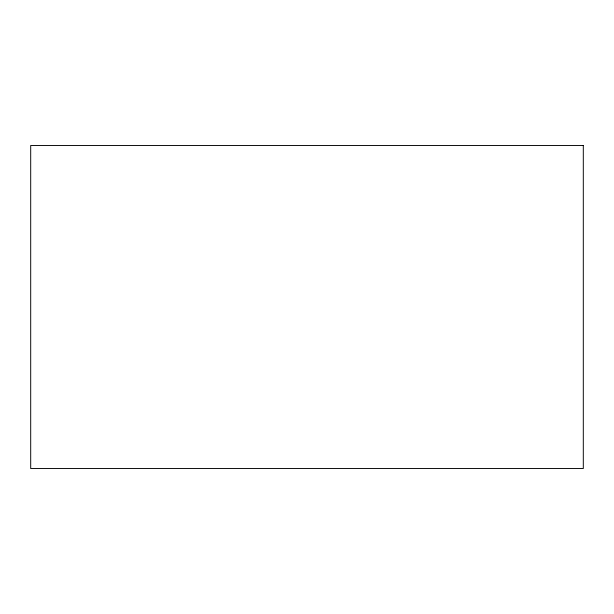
<?xml version="1.0" encoding="UTF-8"?>
<svg xmlns="http://www.w3.org/2000/svg" width="614" height="614" viewBox="0 0 614 614"><rect width="100%" height="100%" fill="white"/><g stroke="black" fill="none" stroke-linecap="round" stroke-linejoin="round"><path stroke-width="0.92" d="M583.3 145.472L30.7 145.472L30.7 468.528L583.3 468.528L583.3 145.472"/></g></svg>
